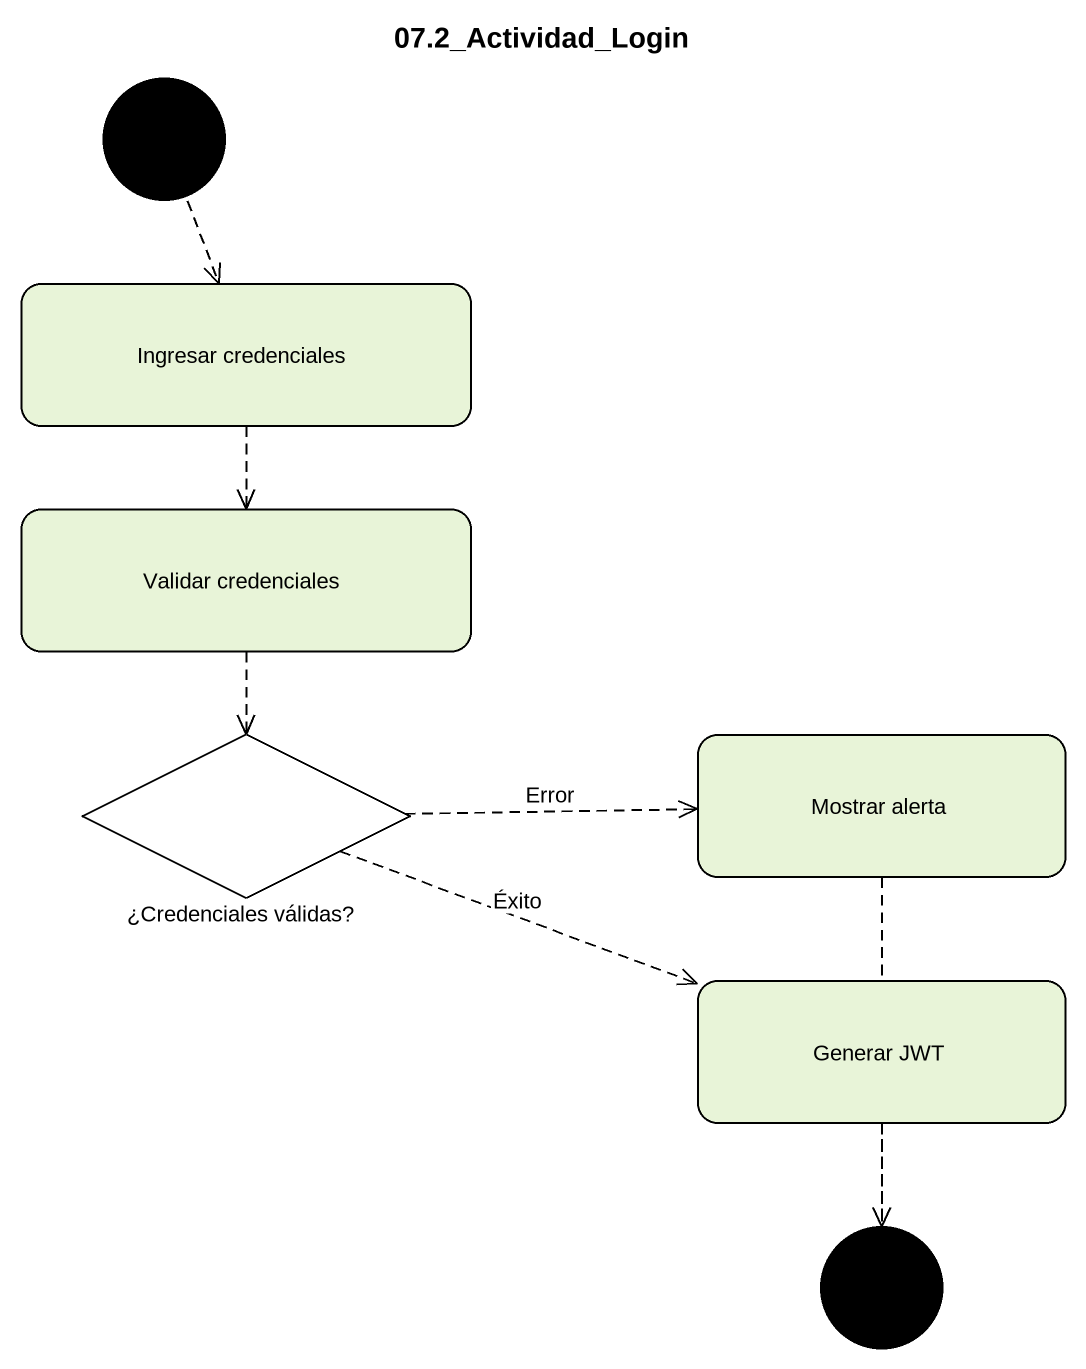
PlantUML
@startuml
title 07.2_Actividad_Login
hide empty description
state junction1 <<choice>>
state "Ingresar credenciales" as Ingresar_credenciales
state "Validar credenciales" as Validar_credenciales
state "¿Credenciales válidas?" as Credenciales_válidas <<choice>>
state "Mostrar alerta" as Mostrar_alerta
state "Generar JWT" as Generar_JWT
state junction2 <<choice>>
junction1 -[dashed]-> Ingresar_credenciales
Ingresar_credenciales -[dashed]-> Validar_credenciales
Validar_credenciales -[dashed]-> Credenciales_válidas
Credenciales_válidas -right[dashed]-> Mostrar_alerta : Error
Credenciales_válidas -right[dashed]-> Generar_JWT : Éxito
Mostrar_alerta -[dashed]-> junction2
Generar_JWT -[dashed]-> junction2
@enduml
